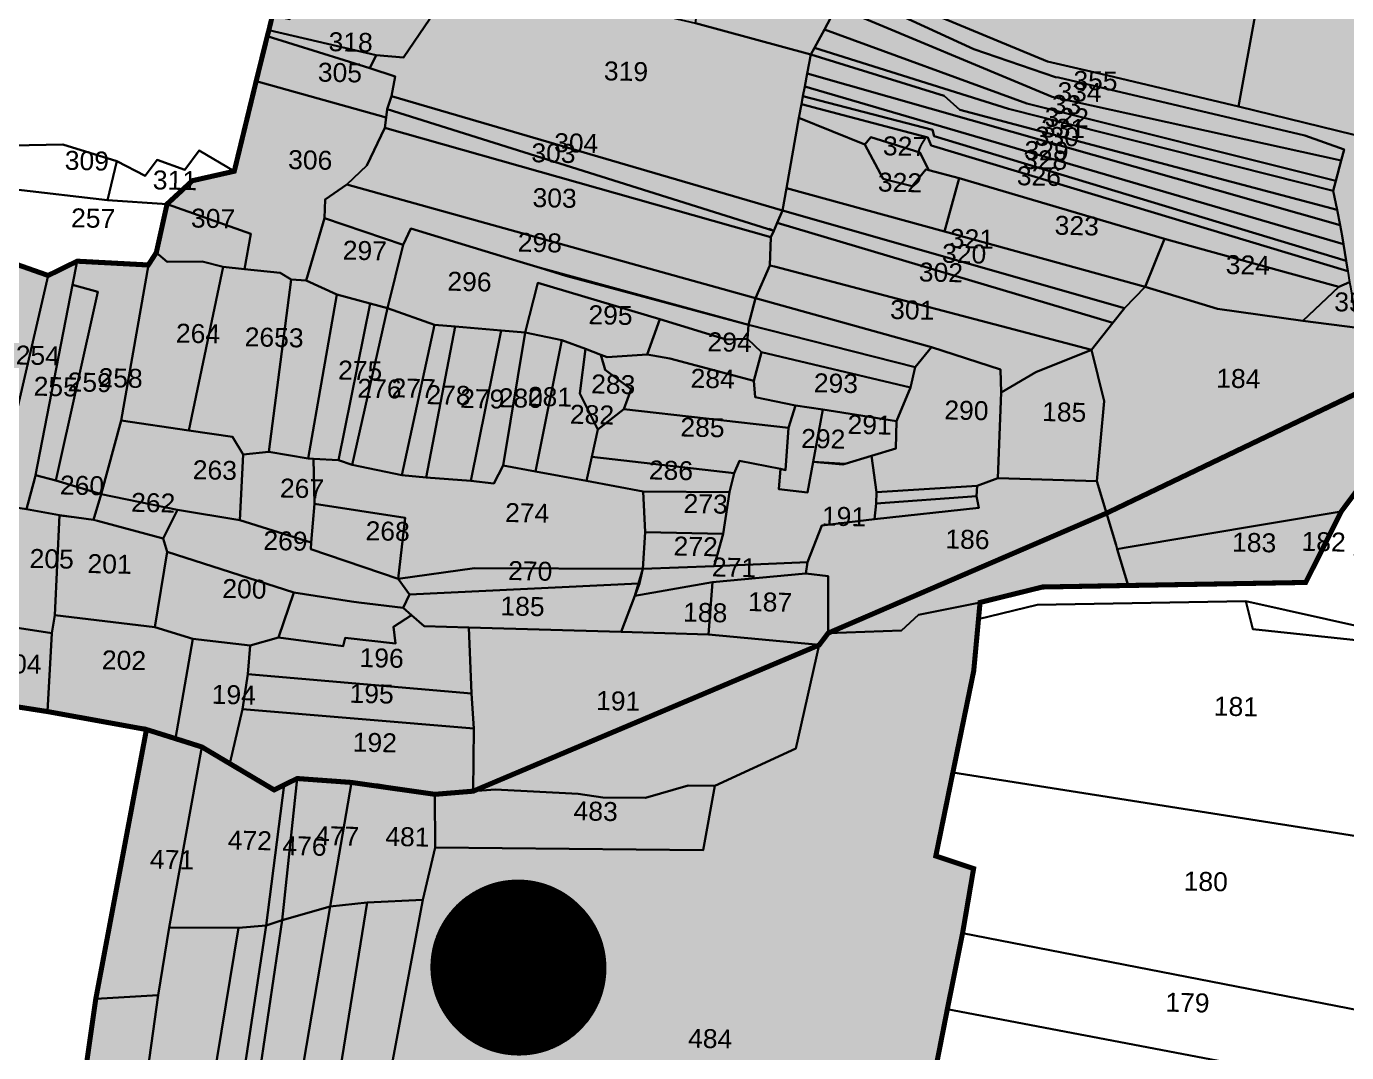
# Model space of a CAD drawing. Header units: millimetres. Extents: x 191342 to 235284, y 1600297 to 1616674.
# Drawn here: x 193800 to 194844, y 1608904 to 1609716 of the extents above; entities that cross this region are included whole.
import ezdxf
from ezdxf.enums import TextEntityAlignment as Align

# ---------------------------------------------------------------- set-up
doc = ezdxf.new("R2010")
doc.units = ezdxf.units.MM
doc.header["$LTSCALE"] = 15
for name, color, linetype in [('PLOT', 7, 'Continuous'), ('PLOT NO', 7, 'Continuous'), ('PLOTS NO', 7, 'Continuous'), ('text2', 7, 'Continuous'), ('WUA-10', 3, 'Continuous')]:
    doc.layers.add(name, color=color, linetype=linetype)
doc.styles.get("Standard").update_dxf_attribs({"font": 'arial.ttf'})

msp = doc.modelspace()

# ---------------------------------------------------------------- hatches: boundary and pattern name
at = {"layer": 'PLOTS NO'}
h = msp.add_hatch(color=2, dxfattribs=at)
h.dxf.hatch_style = 1
h.paths.add_polyline_path([(193442.4, 1609157.6), (193429.8, 1609173.3), (193419.5, 1609183.6), (193420.7, 1609192.5), (193450.5, 1609233.6), (193474.1, 1609281.3), (193509.8, 1609329.3), (193532, 1609355.5), (193554.1, 1609375.5), (193596.6, 1609412.8), (193629.1, 1609448.2), (193668.6, 1609501.6), (193693.5, 1609520), (193786.4, 1609565.3), (193783.2, 1609551.4), (193783.5, 1609529.3), (193789.9, 1609528.2), (193816.9, 1609518.7), (193839.9, 1609530), (193896.2, 1609527), (193902.5, 1609536.8), (193911, 1609575.2), (193931, 1609593.7), (193964.2, 1609601.2), (193981.5, 1609672.4), (193990.3, 1609708), (193991.6, 1609712.9), (193994.4, 1609724.5), (193966.7, 1609733.3), (193967.2, 1609743.5), (193956.6, 1609748.7), (193955.5, 1609764.1), (193938.5, 1609775.1), (193948.5, 1609798.1), (193993.9, 1609870.6), (193991.7, 1609870.6), (193994.9, 1609886.8), (193992.8, 1609904.2), (194044.6, 1610081.2), (194092.2, 1610175.7), (194220.5, 1610128.7), (194256.4, 1610234.1), (194308.6, 1610389.5), (194313.5, 1610396.7), (194200.3, 1610426.1), (194210.6, 1610447.2), (194288.7, 1610525.4), (194354.1, 1610540), (194439.5, 1610536.4), (194599.1, 1610492.8), (194856.5, 1610435.7), (194884.4, 1610428), (194906.7, 1610392.5), (194977, 1610380), (195009.6, 1610357.8), (195049.7, 1610283.8), (195088.8, 1610244.6), (195116.5, 1610225.3), (195226.7, 1610097.2), (195307.7, 1610114.8), (195352.7, 1610082.9), (195290, 1609881.7), (195232, 1609652.2), (195187.6, 1609592.5), (195161.4, 1609593.2), (195087.1, 1609557.6), (194894.6, 1609445.5), (194654.4, 1609330.5), (194434.2, 1609235.6), (194427.1, 1609226.2), (194153.3, 1609110.5), (194123, 1609108), (194056.9, 1609117.4), (194014, 1609120.5), (194003.8, 1609115.5), (193995.7, 1609111.5), (193960.7, 1609132.3), (193938.5, 1609145.5), (193917.8, 1609152.1), (193894.7, 1609159.3), (193816.4, 1609173.5), (193749.7, 1609183.9), (193700.9, 1609182.7), (193673, 1609184.8), (193659.5, 1609146.3), (193647.2, 1609111.2), (193639.2, 1609088.4), (193609.1, 1609077.3), (193509.3, 1609113.4), (193513, 1609144), (193480.4, 1609152.4), (193445, 1609162)])
at = {"layer": 'PLOTS NO', "true_color": 0xcd6928}
h = msp.add_hatch(color=32, dxfattribs=at)
h.dxf.hatch_style = 1
h.paths.add_polyline_path([(193442.4, 1609157.6), (193445, 1609162), (193513.1, 1609143), (193509.8, 1609112.6), (193609.1, 1609077.3), (193639.2, 1609088.4), (193646.3, 1609051.4), (193665.6, 1609047.8), (193704, 1608894), (193767.5, 1608879.7), (193843, 1608865.1), (193854.6, 1608946), (193894.7, 1609159.3), (193938.5, 1609145.5), (193960.7, 1609132.3), (193995.7, 1609111.5), (194003.8, 1609115.5), (194014, 1609120.5), (194056.9, 1609117.4), (194123, 1609108), (194153.3, 1609110.5), (194290.2, 1609168.3), (194427.1, 1609226.2), (194434.2, 1609235.6), (194654.4, 1609330.5), (194860, 1609429), (194894.6, 1609445.5), (194990.8, 1609501.5), (195087.1, 1609557.6), (195159.9, 1609592.5), (195187.6, 1609592.5), (195232, 1609652.2), (195290, 1609881.7), (195298, 1609910.2), (195352.7, 1610082.9), (195397.8, 1610050.9), (195395.8, 1609857.4), (195578.4, 1609792), (195672.4, 1609692.8), (195681.2, 1609662.8), (195696.8, 1609609.7), (195683.4, 1609600), (195679.8, 1609563.2), (195739.4, 1609555), (195799.3, 1609499.2), (195775.1, 1609488.9), (195798.1, 1609472.2), (195767.2, 1609328.2), (195766.1, 1609316.1), (195831.5, 1609301.6), (195814.8, 1609219.5), (195683, 1609243.2), (195513.8, 1609272), (195403.2, 1609292.5), (195413.4, 1609280.7), (195373.3, 1609156.2), (195223.2, 1609181), (195265.4, 1609308.1), (195178.1, 1609326.5), (195053.8, 1609348), (194985.2, 1609362.2), (194872.4, 1609374.9), (194840.2, 1609331.8), (194812.1, 1609275.7), (194671.6, 1609273.3), (194603.8, 1609272.1), (194554.4, 1609259.9), (194549.4, 1609205.7), (194532.9, 1609125.3), (194519.4, 1609059.2), (194549.3, 1609049.2), (194540.6, 1608998.2), (194528.5, 1608937.9), (194517.8, 1608883.3), (194503.2, 1608809.3), (194492.8, 1608756.5), (194475.4, 1608661), (194388.7, 1608276.3), (194349.6, 1608281.3), (194258.2, 1608299.5), (194223.8, 1608299.3), (194196.8, 1608304.6), (194147.2, 1608311.3), (194162.4, 1608412.8), (194017.2, 1608440.7), (194135, 1608553.1), (194222.4, 1608660.4), (194168.2, 1608670.2), (194150.6, 1608688.5), (194105.6, 1608681.9), (194056.8, 1608707.1), (194024.9, 1608745.9), (193994.5, 1608751.1), (193964.4, 1608753), (193951.4, 1608752.9), (193927.3, 1608757), (193877.5, 1608759.4), (193835.2, 1608773.3), (193804.5, 1608786.5), (193756.6, 1608790.2), (193716.9, 1608800.9), (193653.2, 1608846.7), (193614, 1608878.9), (193523, 1608902.8), (193502.6, 1608909.4), (193482.3, 1608929.5), (193471.6, 1608957.9), (193463.4, 1609048), (193460.7, 1609076.8), (193453.6, 1609124.6), (193450.8, 1609146.7)])
at = {"layer": 'text2', "true_color": 0xf1eb1f}
h = msp.add_hatch(dxfattribs=at)
h.set_pattern_fill('ANSI31', color=2)
h.set_pattern_definition([(45, (3325.78227, -3707.59692), (-0.088388347648, 0.088388347648), [])])
edge = h.paths.add_edge_path()
edge.add_arc((194189.2, 1608971), 69.1, 0, 360)
h.paths.add_polyline_path([(194110.6, 1608940), (194267.9, 1608940), (194267.9, 1609002), (194110.6, 1609002)], flags=9)

# ---------------------------------------------------------------- linework, layer by layer
at = {"layer": 'PLOT'}
for points in [[(194525.6, 1609931.9), (194510.4, 1609876.6), (194657.1, 1609852.6), (194650.4, 1609820.7), (194716.9, 1609811.4), (194724.1, 1609841.7), (194792.2, 1609830.6), (194789.6, 1609816.3), (194780.2, 1609766.4), (194513, 1609810.4), (194501.9, 1609783.8), (194772.9, 1609729.3), (194758.9, 1609652.4), (194645.5, 1609679.3), (194607.9, 1609688.2), (194495.2, 1609734.7), (194435.1, 1609794.4), (194491.1, 1609942.2), (194525.6, 1609931.9)], [(194758.9, 1609652.4), (194772.9, 1609729.3), (194780.2, 1609766.4), (194789.6, 1609816.3), (194792.2, 1609830.6), (194816.4, 1609944.8), (194964.4, 1609914.6), (194896.3, 1609618.8), (194850.6, 1609630), (194758.9, 1609652.4)], [(194134.6, 1609815.7), (194130.7, 1609800.2), (194127, 1609783.2), (194124.3, 1609766.4), (194119, 1609721.9), (194098.2, 1609691.2), (194076.6, 1609693.1), (193991.6, 1609712.9), (193994.4, 1609724.5), (194008.1, 1609721.6), (194008.1, 1609721.6), (194013.7, 1609737.6), (194018.2, 1609776.6), (194023.1, 1609819.3), (194041.9, 1609816.1), (194061.1, 1609863.1), (194145.3, 1609839.1), (194134.6, 1609815.7)], [(194124.3, 1609766.4), (194329.1, 1609718.4), (194420.6, 1609693.6), (194417.7, 1609678.5), (194415.7, 1609668.2), (194414.2, 1609660.7), (194413, 1609654.4), (194410.9, 1609643.6), (194401.1, 1609587.7), (194398.1, 1609570), (194088.5, 1609660.7), (194091.6, 1609676.2), (194071.4, 1609682.8), (194076.6, 1609693.1), (194098.2, 1609691.2), (194119, 1609721.9), (194124.3, 1609766.4)], [(194334.5, 1609750.6), (194336.8, 1609763.9), (194443.9, 1609737.2), (194440.8, 1609731.4), (194431.2, 1609713.3), (194423.5, 1609698.9), (194420.6, 1609693.6), (194329.1, 1609718.4), (194331.5, 1609735.1), (194334.5, 1609750.6)], [(194616.4, 1609675.3), (194616.4, 1609675.3), (194811.3, 1609629.4), (194842.5, 1609618.5), (194840.2, 1609609.7), (194611.5, 1609660.1), (194440.8, 1609731.4), (194443.9, 1609737.2), (194455.4, 1609760.4), (194491, 1609724.7), (194549.4, 1609697.8), (194614.2, 1609675.8), (194616.4, 1609675.3)], [(194440.8, 1609731.4), (194611.5, 1609660.1), (194840.2, 1609609.7), (194836, 1609593.7), (194591.3, 1609654.9), (194431.2, 1609713.3), (194440.8, 1609731.4)], [(194076.6, 1609693.1), (194071.4, 1609682.8), (193990.3, 1609708), (193991.6, 1609712.9), (194076.6, 1609693.1)], [(194836, 1609593.7), (194833.9, 1609585.6), (194576.9, 1609650.6), (194423.5, 1609698.9), (194431.2, 1609713.3), (194591.3, 1609654.9), (194836, 1609593.7)], [(194088.5, 1609660.7), (194085.3, 1609650.4), (194084.4, 1609643.7), (193981.5, 1609672.4), (193990.3, 1609708), (194071.4, 1609682.8), (194091.6, 1609676.2), (194088.5, 1609660.7)], [(194836.9, 1609570.6), (194839.3, 1609558.4), (194417.7, 1609678.5), (194420.6, 1609693.6), (194526, 1609660.9), (194538.4, 1609649.9), (194836.9, 1609570.6)], [(194833.9, 1609585.6), (194836.9, 1609570.6), (194538.4, 1609649.9), (194526, 1609660.9), (194420.6, 1609693.6), (194423.5, 1609698.9), (194576.9, 1609650.6), (194833.9, 1609585.6)], [(194053.4, 1609590.8), (194036.1, 1609578.9), (194035.7, 1609564), (194021.2, 1609514.8), (194009.3, 1609515.4), (194000.4, 1609520.7), (193972.2, 1609523.7), (193977.4, 1609551.6), (193911, 1609575.2), (193931, 1609593.7), (193964.2, 1609601.2), (193981.5, 1609672.4), (194084.4, 1609643.7), (194083.3, 1609635.5), (194069.1, 1609605.7), (194053.4, 1609590.8)], [(194839.3, 1609558.4), (194840.9, 1609550.1), (194842, 1609543.4), (194415.7, 1609668.2), (194417.7, 1609678.5), (194839.3, 1609558.4)], [(194088.5, 1609660.7), (194398.1, 1609570), (194393.8, 1609560.4), (194391.1, 1609554.1), (194387.5, 1609555.7), (194391.1, 1609554.1), (194085.3, 1609650.4), (194088.5, 1609660.7)], [(194844.1, 1609530.3), (194845.5, 1609522.1), (194517.6, 1609621), (194515.6, 1609621.6), (194513.2, 1609627.8), (194413, 1609654.4), (194414.2, 1609660.7), (194516.7, 1609634), (194518.1, 1609629), (194844.1, 1609530.3)], [(194842, 1609543.4), (194844.1, 1609530.3), (194518.1, 1609629), (194516.7, 1609634), (194414.2, 1609660.7), (194415.7, 1609668.2), (194842, 1609543.4)], [(194083.3, 1609635.5), (194084.4, 1609643.7), (194085.3, 1609650.4), (194391.1, 1609554.1), (194388.8, 1609548.9), (194083.3, 1609635.5)], [(194700.3, 1609547.6), (194537.9, 1609595.6), (194513.8, 1609602), (194506.7, 1609616), (194468, 1609628.1), (194463.2, 1609622.4), (194410.9, 1609643.6), (194413, 1609654.4), (194513.2, 1609627.8), (194515.6, 1609621.6), (194517.6, 1609621), (194845.5, 1609522.1), (194846.9, 1609513.4), (194838.4, 1609509.7), (194796.8, 1609521.1), (194700.3, 1609547.6)], [(194401.1, 1609587.7), (194410.9, 1609643.6), (194463.2, 1609622.4), (194477.6, 1609595.1), (194479.6, 1609594.6), (194500.6, 1609589.5), (194501.9, 1609591), (194511.5, 1609602.6), (194513.8, 1609602), (194537.9, 1609595.6), (194526.3, 1609553.4), (194401.1, 1609587.7)], [(194083.3, 1609635.5), (194388.8, 1609548.9), (194388, 1609526.6), (194376.7, 1609500.7), (194053.4, 1609590.8), (194069.1, 1609605.7), (194083.3, 1609635.5)], [(193788.8, 1609621.5), (193788.8, 1609621.5), (193828.4, 1609622.5), (193871.3, 1609609.1), (193864, 1609578.2), (193791.3, 1609586.7), (193783.6, 1609588.8), (193788.8, 1609621.5)], [(194463.2, 1609622.4), (194468, 1609628.1), (194506.7, 1609616), (194513.8, 1609602), (194511.5, 1609602.6), (194501.9, 1609591), (194500.6, 1609589.5), (194479.6, 1609594.6), (194477.6, 1609595.1), (194463.2, 1609622.4)], [(193871.3, 1609609.1), (193893.7, 1609597.5), (193903.3, 1609610.3), (193925.1, 1609602.2), (193936.3, 1609617.5), (193964.2, 1609601.2), (193931, 1609593.7), (193911, 1609575.2), (193864, 1609578.2), (193871.3, 1609609.1)], [(193896.2, 1609527), (193839.9, 1609530), (193816.9, 1609518.7), (193789.9, 1609528.2), (193783.5, 1609529.3), (193783.2, 1609551.4), (193786.4, 1609565.3), (193791.3, 1609586.7), (193864, 1609578.2), (193911, 1609575.2), (193902.5, 1609536.8), (193896.2, 1609527)], [(194371.1, 1609479.6), (194206.3, 1609524.7), (194190.5, 1609529.5), (194103.8, 1609555.9), (194097.9, 1609542.9), (194035.7, 1609564), (194036.1, 1609578.9), (194053.4, 1609590.8), (194376.7, 1609500.7), (194371.1, 1609479.6)], [(194685, 1609509.8), (194668.8, 1609492.7), (194398.1, 1609570), (194401.1, 1609587.7), (194526.3, 1609553.4), (194685, 1609509.8)], [(194685, 1609509.8), (194526.3, 1609553.4), (194537.9, 1609595.6), (194700.3, 1609547.6), (194685, 1609509.8)], [(193972.2, 1609523.7), (193955.5, 1609525.5), (193938.7, 1609529.7), (193911, 1609529.4), (193902.5, 1609536.8), (193911, 1609575.2), (193977.4, 1609551.6), (193972.2, 1609523.7)], [(194393.8, 1609560.4), (194398.1, 1609570), (194668.8, 1609492.7), (194659.4, 1609481.1), (194393.8, 1609560.4)], [(194097.9, 1609542.9), (194085.4, 1609492.8), (194071.7, 1609496.6), (194045.4, 1609503.7), (194021.2, 1609514.8), (194035.7, 1609564), (194097.9, 1609542.9)], [(194370.3, 1609468.5), (194353.5, 1609468), (194301, 1609484), (194204.4, 1609512.8), (194194.5, 1609473.5), (194175.3, 1609475.1), (194139.1, 1609478.3), (194122.6, 1609479.7), (194085.4, 1609492.8), (194097.9, 1609542.9), (194103.8, 1609555.9), (194190.5, 1609529.5), (194206.3, 1609524.7), (194226.7, 1609518.5), (194371.1, 1609479.6), (194370.3, 1609468.5)], [(194391.1, 1609554.1), (194393.8, 1609560.4), (194659.4, 1609481.1), (194642.5, 1609459.8), (194391.6, 1609525.7), (194388, 1609526.6), (194388.8, 1609548.9), (194391.1, 1609554.1)], [(194685, 1609509.8), (194700.3, 1609547.6), (194796.8, 1609521.1), (194838.4, 1609509.7), (194809.8, 1609482.8), (194742.3, 1609492.3), (194685, 1609509.8)], [(193955.5, 1609525.5), (193928.3, 1609396.1), (193874.6, 1609403.9), (193896.2, 1609527), (193896.2, 1609527), (193902.5, 1609536.8), (193911, 1609529.4), (193938.7, 1609529.7), (193955.5, 1609525.5)], [(193775, 1609338.2), (193749.3, 1609342.7), (193755.8, 1609381.5), (193759.9, 1609399.7), (193764.9, 1609421.6), (193789.9, 1609528.2), (193816.9, 1609518.7), (193775, 1609338.2)], [(193799.7, 1609333.6), (193789.8, 1609335.4), (193775, 1609338.2), (193816.9, 1609518.7), (193839.9, 1609530), (193836.3, 1609511.3), (193806.8, 1609360.7), (193806.3, 1609358.3), (193799.7, 1609333.6)], [(193896.2, 1609527), (193874.6, 1609403.9), (193858.8, 1609345.7), (193823, 1609356.5), (193856.3, 1609505.8), (193836.3, 1609511.3), (193839.9, 1609530), (193896.2, 1609527)], [(194009.3, 1609515.4), (193991.6, 1609379), (193971.2, 1609377), (193962.7, 1609391), (193928.3, 1609396.1), (193955.5, 1609525.5), (193972.2, 1609523.7), (194000.4, 1609520.7), (194009.3, 1609515.4)], [(194206.3, 1609524.7), (194371.1, 1609479.6), (194226.7, 1609518.5), (194206.3, 1609524.7)], [(194206.3, 1609524.7), (194371.1, 1609479.6), (194226.7, 1609518.5), (194206.3, 1609524.7)], [(194516, 1609461.9), (194376.7, 1609500.7), (194388, 1609526.6), (194391.6, 1609525.7), (194642.5, 1609459.8), (194598.5, 1609442.2), (194571.1, 1609426.1), (194570.5, 1609444.4), (194516, 1609461.9)], [(194021.2, 1609514.8), (194045.4, 1609503.7), (194022.8, 1609373.7), (193991.6, 1609379), (194009.3, 1609515.4), (194021.2, 1609514.8)], [(193823, 1609356.5), (193806.8, 1609360.7), (193836.3, 1609511.3), (193856.3, 1609505.8), (193823, 1609356.5)], [(194045.4, 1609503.7), (194071.7, 1609496.6), (194046.7, 1609372.6), (194026.9, 1609373.5), (194022.8, 1609373.7), (194045.4, 1609503.7)], [(194301, 1609484), (194290.9, 1609456.2), (194259.4, 1609454), (194254.2, 1609455.9), (194242.1, 1609460.5), (194223.5, 1609467.6), (194194.5, 1609473.5), (194204.4, 1609512.8), (194301, 1609484)], [(194840.2, 1609331.8), (194668.4, 1609303), (194662.9, 1609302.1), (194662, 1609305.1), (194646.8, 1609355.8), (194652.5, 1609419.1), (194642.5, 1609459.8), (194659.4, 1609481.1), (194668.8, 1609492.7), (194685, 1609509.8), (194742.3, 1609492.3), (194809.8, 1609482.8), (194853.1, 1609477.2), (194872.4, 1609374.9), (194840.2, 1609331.8)], [(194809.8, 1609482.8), (194838.4, 1609509.7), (194846.9, 1609513.4), (194847.5, 1609509.7), (194849.7, 1609496.5), (194853.1, 1609477.2), (194809.8, 1609482.8)], [(194071.7, 1609496.6), (194085.4, 1609492.8), (194057.5, 1609368.8), (194046.7, 1609372.6), (194071.7, 1609496.6)], [(194057.5, 1609368.8), (194085.4, 1609492.8), (194122.6, 1609479.7), (194096.9, 1609360.6), (194057.5, 1609368.8)], [(194371.1, 1609479.6), (194376.7, 1609500.7), (194516, 1609461.9), (194503, 1609446.1), (194371.1, 1609479.6)], [(194375.5, 1609435.2), (194309, 1609452.9), (194290.9, 1609456.2), (194301, 1609484), (194353.5, 1609468), (194370.3, 1609468.5), (194381.4, 1609458.1), (194375.5, 1609435.2)], [(194096.9, 1609360.6), (194122.6, 1609479.7), (194139.1, 1609478.3), (194116, 1609358.9), (194096.9, 1609360.6)], [(194139.1, 1609478.3), (194175.3, 1609475.1), (194151.3, 1609356.1), (194116, 1609358.9), (194139.1, 1609478.3)], [(194175.3, 1609475.1), (194194.5, 1609473.5), (194176.9, 1609368.3), (194169.5, 1609354.1), (194151.3, 1609356.1), (194175.3, 1609475.1)], [(194176.9, 1609368.3), (194194.5, 1609473.5), (194223.5, 1609467.6), (194202.5, 1609363.6), (194176.9, 1609368.3)], [(194381.4, 1609458.1), (194370.3, 1609468.5), (194371.1, 1609479.6), (194503, 1609446.1), (194499.3, 1609430.1), (194381.4, 1609458.1)], [(194223.5, 1609467.6), (194242.1, 1609460.5), (194237.6, 1609425.2), (194252, 1609396.8), (194247.2, 1609375.2), (194242.9, 1609356.1), (194202.5, 1609363.6), (194223.5, 1609467.6)], [(194468.4, 1609375.9), (194487.8, 1609381.7), (194488.3, 1609403.4), (194499.3, 1609430.1), (194503, 1609446.1), (194516, 1609461.9), (194570.5, 1609444.4), (194571.1, 1609426.1), (194568.4, 1609358.2), (194552, 1609352.3), (194472.5, 1609347.2), (194468.4, 1609375.9)], [(194252, 1609396.8), (194237.6, 1609425.2), (194242.1, 1609460.5), (194254.2, 1609455.9), (194257.8, 1609443.9), (194278.4, 1609428.8), (194272.5, 1609412.8), (194252, 1609396.8)], [(194272.5, 1609412.8), (194278.4, 1609428.8), (194257.8, 1609443.9), (194254.2, 1609455.9), (194259.4, 1609454), (194290.9, 1609456.2), (194309, 1609452.9), (194375.5, 1609435.2), (194376.5, 1609422.4), (194408.3, 1609415.9), (194402.7, 1609398.2), (194272.5, 1609412.8)], [(194375.5, 1609435.2), (194381.4, 1609458.1), (194499.3, 1609430.1), (194488.3, 1609403.4), (194430.1, 1609412.5), (194408.3, 1609415.9), (194376.5, 1609422.4), (194375.5, 1609435.2)], [(194646.8, 1609355.8), (194568.4, 1609358.2), (194571.1, 1609426.1), (194598.5, 1609442.2), (194642.5, 1609459.8), (194652.5, 1609419.1), (194646.8, 1609355.8)], [(194247.2, 1609375.2), (194252, 1609396.8), (194272.5, 1609412.8), (194402.7, 1609398.2), (194400.5, 1609364.7), (194396.4, 1609365.6), (194364, 1609371.9), (194359.7, 1609362.3), (194247.2, 1609375.2)], [(194396.4, 1609365.6), (194400.5, 1609364.7), (194402.7, 1609398.2), (194408.3, 1609415.9), (194430.1, 1609412.5), (194422.4, 1609371.3), (194417.8, 1609347), (194395.2, 1609349.6), (194396.4, 1609365.6)], [(194422.4, 1609371.3), (194430.1, 1609412.5), (194488.3, 1609403.4), (194487.8, 1609381.7), (194468.4, 1609375.9), (194447.7, 1609369.7), (194422.4, 1609371.3)], [(193971.2, 1609377), (193968.5, 1609324.9), (193919.2, 1609333.1), (193858.8, 1609345.7), (193874.6, 1609403.9), (193928.3, 1609396.1), (193962.7, 1609391), (193971.2, 1609377)], [(193991.6, 1609379), (194022.8, 1609373.7), (194026.9, 1609373.5), (194027.6, 1609338), (194025.1, 1609307.3), (193968.5, 1609324.9), (193971.2, 1609377), (193991.6, 1609379)], [(194176.9, 1609368.3), (194202.5, 1609363.6), (194242.9, 1609356.1), (194287.9, 1609347.8), (194289.4, 1609315.6), (194287.4, 1609286.4), (194154.3, 1609286.9), (194094, 1609278.7), (194099.5, 1609326.8), (194027.6, 1609338), (194026.9, 1609373.5), (194046.7, 1609372.6), (194057.5, 1609368.8), (194096.9, 1609360.6), (194116, 1609358.9), (194151.3, 1609356.1), (194169.5, 1609354.1), (194176.9, 1609368.3)], [(194247.2, 1609375.2), (194359.7, 1609362.3), (194356.1, 1609347.1), (194287.9, 1609347.8), (194242.9, 1609356.1), (194247.2, 1609375.2)], [(194422.4, 1609371.3), (194445.9, 1609369.2), (194447.7, 1609369.7), (194468.4, 1609375.9), (194472.5, 1609347.2), (194472.3, 1609338.2), (194470.8, 1609325.8), (194429.1, 1609320.8), (194417.8, 1609291.7), (194343.9, 1609288.7), (194351, 1609314.3), (194356.1, 1609347.1), (194359.7, 1609362.3), (194364, 1609371.9), (194396.4, 1609365.6), (194395.2, 1609349.6), (194417.8, 1609347), (194422.4, 1609371.3)], [(194447.7, 1609369.7), (194445.9, 1609369.2), (194422.4, 1609371.3), (194447.7, 1609369.7)], [(194447.7, 1609369.7), (194445.9, 1609369.2), (194422.4, 1609371.3), (194447.7, 1609369.7)], [(194764.8, 1609260.8), (194599.7, 1609257.9), (194552.9, 1609246.7), (194554.4, 1609259.9), (194603.8, 1609272.1), (194671.6, 1609273.3), (194812.1, 1609275.7), (194840.2, 1609331.8), (194872.4, 1609374.9), (194985.2, 1609362.2), (194919.8, 1609334.4), (194867, 1609328.2), (194850.9, 1609297.8), (194860.6, 1609239.5), (194764.8, 1609260.8)], [(193852.7, 1609325.3), (193826, 1609329), (193799.7, 1609333.6), (193806.3, 1609358.3), (193806.8, 1609360.7), (193823, 1609356.5), (193858.8, 1609345.7), (193858.8, 1609345.7), (193852.7, 1609325.3)], [(194434.2, 1609235.6), (194434.2, 1609280.8), (194416.4, 1609282.7), (194417.8, 1609291.7), (194429.1, 1609320.8), (194470.8, 1609325.8), (194553.4, 1609334.8), (194551.6, 1609344.1), (194552, 1609352.3), (194568.4, 1609358.2), (194646.8, 1609355.8), (194662, 1609305.1), (194662.9, 1609302.1), (194671.6, 1609273.3), (194603.8, 1609272.1), (194554.4, 1609259.9), (194505.8, 1609250), (194492.3, 1609237.8), (194434.2, 1609235.6)], [(195053.8, 1609348), (194975.1, 1609052.3), (194905.9, 1609066.3), (194943.7, 1609220.3), (194770.4, 1609238.8), (194764.8, 1609260.8), (194860.6, 1609239.5), (194850.9, 1609297.8), (194867, 1609328.2), (194919.8, 1609334.4), (194985.2, 1609362.2), (195053.8, 1609348)], [(194289.4, 1609315.6), (194287.9, 1609347.8), (194356.1, 1609347.1), (194351, 1609314.3), (194289.4, 1609315.6)], [(194472.5, 1609347.2), (194552, 1609352.3), (194551.6, 1609344.1), (194472.3, 1609338.2), (194472.5, 1609347.2)], [(193858.8, 1609345.7), (193919.2, 1609333.1), (193907.8, 1609310.5), (193856, 1609324.4), (193852.7, 1609325.3), (193858.8, 1609345.7)], [(194025.1, 1609307.3), (194027.6, 1609338), (194099.5, 1609326.8), (194094, 1609278.7), (194024.7, 1609302), (194025.1, 1609307.3)], [(194472.3, 1609338.2), (194551.6, 1609344.1), (194553.4, 1609334.8), (194470.8, 1609325.8), (194472.3, 1609338.2)], [(193826, 1609329), (193822.3, 1609249.7), (193819.7, 1609235.5), (193787.5, 1609240.7), (193789.8, 1609335.4), (193799.7, 1609333.6), (193826, 1609329)], [(193852.7, 1609325.3), (193856, 1609324.4), (193907.8, 1609310.5), (193911.2, 1609300), (193901.4, 1609240.3), (193822.3, 1609249.7), (193826, 1609329), (193852.7, 1609325.3)], [(193826.5, 1609328.5), (193826, 1609329), (193852.7, 1609325.3), (193826.5, 1609328.5)], [(193919.2, 1609333.1), (193968.5, 1609324.9), (194025.1, 1609307.3), (194024.7, 1609302), (194094, 1609278.7), (194102.9, 1609266.3), (194097.9, 1609255.5), (194062.9, 1609259.9), (194057, 1609260.6), (194011.3, 1609267.8), (193911.2, 1609300), (193907.8, 1609310.5), (193919.2, 1609333.1)], [(194840.2, 1609331.8), (194812.1, 1609275.7), (194671.6, 1609273.3), (194662.9, 1609302.1), (194668.4, 1609303), (194840.2, 1609331.8)], [(194287.4, 1609286.4), (194289.4, 1609315.6), (194351, 1609314.3), (194343.9, 1609288.7), (194287.4, 1609286.4)], [(193911.2, 1609300), (194011.3, 1609267.8), (193999.3, 1609232), (193976.7, 1609225.9), (193976.7, 1609225.9), (193931.5, 1609231.1), (193901.4, 1609240.3), (193911.2, 1609300)], [(194094, 1609278.7), (194154.3, 1609286.9), (194287.4, 1609286.4), (194284, 1609274.8), (194102.9, 1609266.3), (194094, 1609278.7)], [(194284.9, 1609274.9), (194287.4, 1609286.4), (194343.9, 1609288.7), (194417.8, 1609291.7), (194416.4, 1609282.7), (194342.7, 1609275.8), (194281.2, 1609265), (194284.9, 1609274.9)], [(194287.4, 1609286.4), (194284.9, 1609274.9), (194284, 1609274.8), (194287.4, 1609286.4)], [(194287.4, 1609286.4), (194284.9, 1609274.9), (194284, 1609274.8), (194287.4, 1609286.4)], [(194281.2, 1609265), (194270.4, 1609236.5), (194149.9, 1609240.1), (194114.4, 1609241.2), (194104.5, 1609249.8), (194097.9, 1609255.5), (194102.9, 1609266.3), (194284, 1609274.8), (194281.2, 1609265)], [(194270.4, 1609236.5), (194281.2, 1609265), (194342.7, 1609275.8), (194339.4, 1609234.4), (194270.4, 1609236.5)], [(194284.9, 1609274.9), (194281.2, 1609265), (194284, 1609274.8), (194284.9, 1609274.9)], [(194284.9, 1609274.9), (194281.2, 1609265), (194284, 1609274.8), (194284.9, 1609274.9)], [(194434.2, 1609235.6), (194427.1, 1609226.2), (194339.4, 1609234.4), (194342.7, 1609275.8), (194416.4, 1609282.7), (194434.2, 1609280.8), (194434.2, 1609235.6)], [(193999.3, 1609232), (194011.3, 1609267.8), (194057, 1609260.6), (194062.9, 1609259.9), (194097.9, 1609255.5), (194104.5, 1609249.8), (194090.2, 1609240.5), (194091.7, 1609227.5), (194052, 1609231.8), (194050.4, 1609225.2), (193999.3, 1609232)], [(194905.9, 1609066.3), (194532.9, 1609125.3), (194549.4, 1609205.7), (194552.9, 1609246.7), (194599.7, 1609257.9), (194764.8, 1609260.8), (194770.4, 1609238.8), (194943.7, 1609220.3), (194905.9, 1609066.3)], [(193754.1, 1609246.4), (193787.5, 1609240.7), (193819.7, 1609235.5), (193816.4, 1609173.5), (193749.7, 1609183.9), (193750.1, 1609189.7), (193754.1, 1609246.4)], [(193816.4, 1609173.5), (193819.7, 1609235.5), (193822.3, 1609249.7), (193901.4, 1609240.3), (193931.5, 1609231.1), (193917.8, 1609152.1), (193894.7, 1609159.3), (193816.4, 1609173.5)], [(193976.7, 1609225.9), (193999.3, 1609232), (194050.4, 1609225.2), (194052, 1609231.8), (194091.7, 1609227.5), (194090.2, 1609240.5), (194104.5, 1609249.8), (194114.4, 1609241.2), (194149.9, 1609240.1), (194151.9, 1609187.7), (193975, 1609203), (193976.7, 1609225.9)], [(194149.9, 1609240.1), (194270.4, 1609236.5), (194339.4, 1609234.4), (194427.1, 1609226.2), (194408.7, 1609144.2), (194344.6, 1609114.7), (194323.5, 1609115.1), (194289.6, 1609105.3), (194256, 1609105.6), (194236.4, 1609108.3), (194170.7, 1609111.9), (194153.3, 1609110.5), (194153.8, 1609160.1), (194151.9, 1609187.7), (194149.9, 1609240.1)], [(193970.6, 1609175.5), (193960.7, 1609132.3), (193938.5, 1609145.5), (193917.8, 1609152.1), (193931.5, 1609231.1), (193976.7, 1609225.9), (193975, 1609203), (193970.6, 1609175.5)], [(194151.9, 1609187.7), (194153.8, 1609160.1), (193970.6, 1609175.5), (193975, 1609203), (194151.9, 1609187.7)], [(194153.8, 1609160.1), (194153.3, 1609110.5), (194123, 1609108), (194078.2, 1609115.8), (194056.9, 1609117.4), (194014, 1609120.5), (194003.8, 1609115.5), (193995.7, 1609111.5), (193960.7, 1609132.3), (193970.6, 1609175.5), (194153.8, 1609160.1)], [(193904, 1608949), (193854.6, 1608946), (193894.7, 1609159.3), (193917.8, 1609152.1), (193938.5, 1609145.5), (193912.7, 1609002.7), (193904, 1608949)], [(193912.7, 1609002.7), (193938.5, 1609145.5), (193959.5, 1609133), (193960.7, 1609132.3), (193995.7, 1609111.5), (194003.8, 1609115.5), (193989.5, 1609004.2), (193967.5, 1609002.4), (193912.7, 1609002.7)], [(193989.5, 1609004.2), (194003.8, 1609115.5), (194014, 1609120.5), (194002.1, 1609008.4), (193989.5, 1609004.2)], [(194002.1, 1609008.4), (194014, 1609120.5), (194056.9, 1609117.4), (194040.1, 1609019.3), (194002.1, 1609008.4)], [(194040.1, 1609019.3), (194056.9, 1609117.4), (194078.2, 1609115.8), (194123, 1609108), (194123.1, 1609066), (194113.3, 1609024.5), (194069.3, 1609022.3), (194040.1, 1609019.3)], [(194905.9, 1609066.3), (194875.2, 1608932.8), (194540.6, 1608998.2), (194549.3, 1609049.2), (194519.4, 1609059.2), (194532.9, 1609125.3), (194905.9, 1609066.3)], [(194123.1, 1609066), (194123, 1609108), (194153.3, 1609110.5), (194170.7, 1609111.9), (194236.4, 1609108.3), (194256, 1609105.6), (194289.6, 1609105.3), (194323.5, 1609115.1), (194344.6, 1609114.7), (194335.3, 1609063.8), (194123.1, 1609066)], [(194113.3, 1609024.5), (194061.7, 1608748.7), (194070.6, 1608742.3), (194056.8, 1608707.1), (194024.9, 1608745.9), (194069.3, 1609022.3), (194113.3, 1609024.5)], [(194040.1, 1609019.3), (193994.5, 1608751.1), (193964.4, 1608753), (194002.1, 1609008.4), (194040.1, 1609019.3)], [(194069.3, 1609022.3), (194024.9, 1608745.9), (193994.5, 1608751.1), (194040.1, 1609019.3), (194069.3, 1609022.3)], [(193877.5, 1608759.4), (193904, 1608949), (193912.7, 1609002.7), (193967.5, 1609002.4), (193927.3, 1608757), (193877.5, 1608759.4)], [(193989.5, 1609004.2), (193951.4, 1608752.9), (193927.3, 1608757), (193967.5, 1609002.4), (193989.5, 1609004.2)], [(194002.1, 1609008.4), (193964.4, 1608753), (193951.4, 1608752.9), (193989.5, 1609004.2), (194002.1, 1609008.4)], [(194875.2, 1608932.8), (194862.3, 1608874.3), (194528.5, 1608937.9), (194540.6, 1608998.2), (194875.2, 1608932.8)], [(193843, 1608865.1), (193854.6, 1608946), (193904, 1608949), (193877.5, 1608759.4), (193835.2, 1608773.3), (193843, 1608865.1)], [(194862.3, 1608874.3), (194849.8, 1608813.1), (194517.8, 1608883.3), (194528.5, 1608937.9), (194862.3, 1608874.3)]]:
    msp.add_lwpolyline(points, close=True, dxfattribs=at)
for points in [[(194495.2, 1609734.7), (194607.9, 1609688.2), (194645.5, 1609679.3), (194758.9, 1609652.4), (194850.6, 1609630)], [(193994.4, 1609724.5), (193991.6, 1609712.9), (193990.3, 1609708), (193981.5, 1609672.4), (193964.2, 1609601.2), (193936.3, 1609617.5), (193925.1, 1609602.2), (193903.3, 1609610.3), (193893.7, 1609597.5), (193871.3, 1609609.1), (193828.4, 1609622.5), (193788.8, 1609621.5), (193766, 1609621.7), (193755, 1609680.2), (193770.7, 1609682.8), (193768.3, 1609695), (193782.6, 1609696.6), (193783.2, 1609729.5)], [(194845.5, 1609522.1), (194844.1, 1609530.3), (194842, 1609543.4), (194840.9, 1609550.1), (194839.3, 1609558.4), (194836.9, 1609570.6), (194833.9, 1609585.6), (194836, 1609593.7), (194840.2, 1609609.7), (194842.5, 1609618.5), (194811.3, 1609629.4), (194616.4, 1609675.3), (194614.2, 1609675.8), (194549.4, 1609697.8), (194491, 1609724.7)], [(194061.7, 1608748.7), (194113.3, 1609024.5), (194123.1, 1609066), (194335.3, 1609063.8), (194344.6, 1609114.7), (194408.7, 1609144.2), (194427.1, 1609226.2), (194434.2, 1609235.6), (194492.3, 1609237.8), (194505.8, 1609250), (194554.4, 1609259.9), (194552.9, 1609246.7), (194549.4, 1609205.7), (194532.9, 1609125.3), (194532.9, 1609125.3), (194519.4, 1609059.2), (194549.3, 1609049.2), (194540.6, 1608998.2), (194528.5, 1608937.9), (194517.8, 1608883.3)], [(193704, 1608894), (193665.6, 1609047.8), (193646.3, 1609051.4), (193635.6, 1609030.5), (193613.7, 1609034.6), (193602.7, 1609047.8), (193566.5, 1609054), (193523, 1608902.8), (193463.6, 1608918.9), (193447.3, 1608952.8), (193476.9, 1609038.8), (193509.3, 1609113.4), (193609.1, 1609077.3), (193639.2, 1609088.4), (193647.2, 1609111.2), (193659.5, 1609146.3), (193673, 1609184.8), (193700.9, 1609182.7), (193749.7, 1609183.9), (193816.4, 1609173.5), (193894.7, 1609159.3), (193854.6, 1608946), (193854.6, 1608946), (193843, 1608865.1)]]:
    msp.add_lwpolyline(points, dxfattribs=at)
at = {"layer": 'PLOT', "color": 11, "linetype": 'Continuous'}
msp.add_lwpolyline([(193994.4, 1609724.5), (193991.6, 1609712.9), (193990.3, 1609708), (193981.5, 1609672.4), (193964.2, 1609601.2), (193936.3, 1609617.5), (193925.1, 1609602.2), (193903.3, 1609610.3), (193893.7, 1609597.5), (193871.3, 1609609.1), (193828.4, 1609622.5), (193788.8, 1609621.5), (193766, 1609621.7), (193755, 1609680.2)], dxfattribs=at)
at = {"layer": 'WUA-10', "color": 15, "const_width": 4}
for points in [[(193789.9, 1609528.2), (193816.9, 1609518.7), (193839.9, 1609530), (193896.2, 1609527), (193902.5, 1609536.8), (193911, 1609575.2), (193931, 1609593.7), (193964.2, 1609601.2), (193981.5, 1609672.4), (193990.3, 1609708), (193991.6, 1609712.9), (193994.4, 1609724.5)], [(194894.6, 1609445.5), (194654.4, 1609330.5), (194434.2, 1609235.6), (194427.1, 1609226.2), (194153.3, 1609110.5), (194123, 1609108), (194056.9, 1609117.4), (194014, 1609120.5), (194003.8, 1609115.5), (193995.7, 1609111.5), (193960.7, 1609132.3), (193938.5, 1609145.5), (193917.8, 1609152.1), (193894.7, 1609159.3), (193816.4, 1609173.5), (193749.7, 1609183.9)], [(193843, 1608865.1), (193854.6, 1608946), (193894.7, 1609159.3), (193938.5, 1609145.5), (193960.7, 1609132.3), (193995.7, 1609111.5), (194003.8, 1609115.5), (194014, 1609120.5), (194056.9, 1609117.4), (194123, 1609108), (194153.3, 1609110.5), (194290.2, 1609168.3), (194427.1, 1609226.2), (194434.2, 1609235.6), (194654.4, 1609330.5), (194860, 1609429)], [(195683, 1609243.2), (195513.8, 1609272), (195403.2, 1609292.5), (195413.4, 1609280.7), (195373.3, 1609156.2), (195223.2, 1609181), (195265.4, 1609308.1), (195178.1, 1609326.5), (195053.8, 1609348), (194985.2, 1609362.2), (194872.4, 1609374.9), (194840.2, 1609331.8), (194812.1, 1609275.7), (194671.6, 1609273.3), (194603.8, 1609272.1), (194554.4, 1609259.9), (194549.4, 1609205.7), (194532.9, 1609125.3), (194519.4, 1609059.2), (194549.3, 1609049.2), (194540.6, 1608998.2), (194528.5, 1608937.9), (194517.8, 1608883.3)]]:
    msp.add_lwpolyline(points, dxfattribs=at)

# ---------------------------------------------------------------- texts
at = {"layer": 'PLOT NO', "color": 7}
for s, p in [('318', (194038.7, 1609696.3)), ('305', (194030.2, 1609672.2)), ('319', (194256.6, 1609673.2)), ('355', (194628.1, 1609665.7)), ('334', (194615.5, 1609656.8)), ('33', (194611.1, 1609646.7)), ('322', (194605.4, 1609636.6)), ('331', (194602.5, 1609628.1)), ('304', (194217.2, 1609616.4)), ('327', (194477.4, 1609613.9)), ('330', (194597.6, 1609621.6)), ('306', (194006.7, 1609603)), ('303', (194199.2, 1609608.4)), ('328', (194588.3, 1609603.1)), ('329', (194589.4, 1609610.2)), ('309', (193829.9, 1609602.4)), ('311', (193899.6, 1609586.9)), ('322', (194473.4, 1609585.2)), ('326', (194583.4, 1609590.2)), ('303', (194200.1, 1609572.9)), ('257', (193834.9, 1609556.9)), ('307', (193929.8, 1609556.7)), ('323', (194613.3, 1609551)), ('321', (194530.3, 1609540.6)), ('297', (194049.9, 1609531.3)), ('298', (194188.4, 1609537.6)), ('320', (194524.2, 1609528.8)), ('324', (194748.7, 1609519.9)), ('302', (194505.8, 1609514)), ('296', (194132.7, 1609506.7)), ('352', (194834.6, 1609490.4)), ('295', (194244.3, 1609480.2)), ('301', (194483.1, 1609484.3)), ('264', (193917.9, 1609465.6)), ('2653', (193972.3, 1609462.7)), ('294', (194338.6, 1609458.8)), ('254', (193791.1, 1609448.3)), ('275', (194046.2, 1609436.4)), ('259', (193832.2, 1609427)), ('258', (193856.6, 1609430.4)), ('283', (194246.5, 1609425.4)), ('284', (194325.2, 1609429.9)), ('293', (194422.7, 1609426.3)), ('184', (194741.2, 1609430)), ('255', (193805.3, 1609423.6)), ('276', (194061.5, 1609422)), ('277', (194088.5, 1609422.3)), ('278', (194116.1, 1609416.9)), ('281', (194196.4, 1609415.6)), ('279', (194142.8, 1609414)), ('280', (194173.3, 1609414.5)), ('290', (194526, 1609404.8)), ('282', (194229.7, 1609401.4)), ('185', (194603.4, 1609403.5)), ('285', (194317.1, 1609391.3)), ('291', (194449.4, 1609393.4)), ('292', (194412.7, 1609382.3)), ('263', (193931.2, 1609357.5)), ('286', (194292.2, 1609357.3)), ('260', (193826.1, 1609345.4)), ('267', (194000.2, 1609343)), ('262', (193882.4, 1609331.7)), ('274', (194178.4, 1609323.6)), ('273', (194319.6, 1609330.8)), ('191', (194429.1, 1609320.8)), ('269', (193987.1, 1609301.5)), ('268', (194068, 1609309.2)), ('186', (194526.8, 1609302.7)), ('183', (194753.7, 1609300.2)), ('182', (194808.7, 1609300.8)), ('272', (194311.7, 1609297.1)), ('205', (193802.1, 1609287.3)), ('201', (193847.9, 1609283.2)), ('271', (194342.1, 1609280.5)), ('270', (194180.8, 1609277.7)), ('200', (193954.6, 1609263.5)), ('185', (194174.7, 1609249.7)), ('187', (194370.6, 1609253.1)), ('188', (194319.3, 1609244.8)), ('202', (193859.3, 1609207)), ('196', (194063.2, 1609208.8)), ('204', (193776.6, 1609204.1)), ('194', (193946.2, 1609179.7)), ('195', (194055.3, 1609180.5)), ('191', (194250.4, 1609174.8)), ('181', (194739.3, 1609170.4)), ('192', (194057.8, 1609141.9)), ('483', (194232.6, 1609087.5)), ('472', (193958.9, 1609064.4)), ('476', (194002.1, 1609060)), ('477', (194028, 1609067.9)), ('481', (194083.6, 1609067.3)), ('471', (193897.3, 1609049.2)), ('180', (194715.4, 1609031.9)), ('179', (194700.9, 1608936)), ('484', (194323.2, 1608907.5))]:
    msp.add_text(s, height=15, rotation=358.7911, dxfattribs=at).set_placement(p)
at = {"layer": 'PLOTS NO', "color": 0}
msp.add_text('TC2', height=40, dxfattribs=at).set_placement((194189.2, 1608971), align=Align.MIDDLE_CENTER)

doc.saveas('drawing.dxf')
